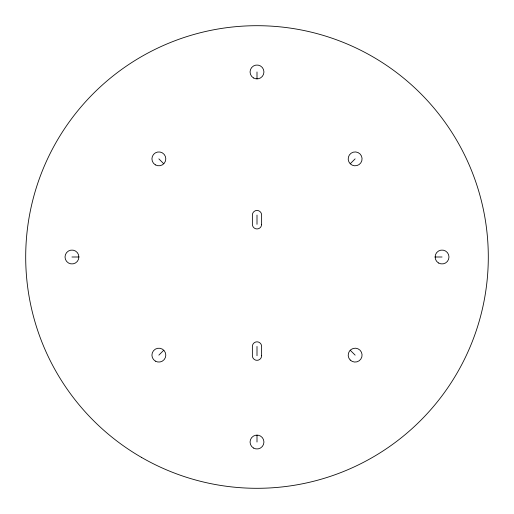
<?xml version="1.0" encoding="UTF-8"?>
<svg xmlns="http://www.w3.org/2000/svg" width="514" height="514" viewBox="0 0 514 514"><rect width="100%" height="100%" fill="white"/><g stroke="black" fill="none" stroke-linecap="round" stroke-linejoin="round"><path stroke-width="0.77" d="M158.865 355.135L163.773 350.227M350.227 163.773A6.939 6.939 0 0 0 361.837 160.664A6.939 6.939 0 0 0 353.336 152.163A6.939 6.939 0 0 0 350.227 163.773L355.135 158.865M71.96 257L78.899 257A6.939 6.939 0 0 1 68.49 263.007A6.939 6.939 0 0 1 68.49 250.993A6.939 6.939 0 0 1 78.899 257M435.101 257L442.04 257M158.865 158.865L163.773 163.773M350.227 350.227L355.135 355.135M257 71.96L257 78.899M257 215.07L257 224.322M257 346.449L257 355.701M257 435.101L257 442.04M261.626 224.322L261.626 215.07A4.626 4.626 0 0 0 257 210.444A4.626 4.626 0 0 0 252.374 215.07L252.374 224.322A4.626 4.626 0 0 0 257 228.948A4.626 4.626 0 0 0 261.626 224.322M261.626 355.701L261.626 346.449A4.626 4.626 0 0 0 257 341.823A4.626 4.626 0 0 0 252.374 346.449L252.374 355.701A4.626 4.626 0 0 0 257 360.327A4.626 4.626 0 0 0 261.626 355.701M141.35 457.312A231.3 231.3 0 0 0 488.3 257A231.3 231.3 0 0 0 141.35 56.688A231.3 231.3 0 0 0 141.35 457.312M253.53 448.047A6.939 6.939 0 0 0 263.939 442.04A6.939 6.939 0 0 0 253.53 436.033A6.939 6.939 0 0 0 253.53 448.047M438.57 263.007A6.939 6.939 0 0 0 448.979 257A6.939 6.939 0 0 0 438.57 250.993A6.939 6.939 0 0 0 438.57 263.007M253.53 77.967A6.939 6.939 0 0 0 263.939 71.96A6.939 6.939 0 0 0 253.53 65.953A6.939 6.939 0 0 0 253.53 77.967M155.395 361.143A6.939 6.939 0 0 0 165.804 355.135A6.939 6.939 0 0 0 155.395 349.122A6.939 6.939 0 0 0 155.395 361.143M350.227 360.038A6.939 6.939 0 0 0 361.837 356.928A6.939 6.939 0 0 0 353.336 348.428A6.939 6.939 0 0 0 350.227 360.038M155.395 164.878A6.939 6.939 0 0 0 165.804 158.865A6.939 6.939 0 0 0 155.395 152.857A6.939 6.939 0 0 0 155.395 164.878"/></g></svg>
